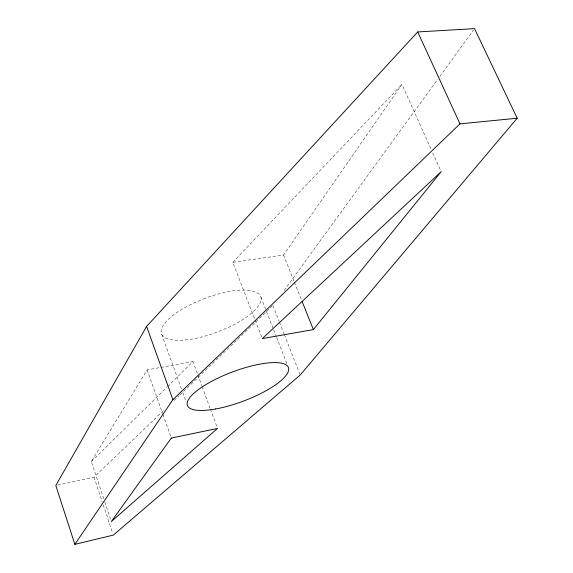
<?xml version="1.0" encoding="UTF-8"?>
<svg xmlns="http://www.w3.org/2000/svg" width="573" height="573" viewBox="0 0 573 573"><rect width="100%" height="100%" fill="white"/><g stroke="black" fill="none" stroke-linecap="round" stroke-linejoin="round"><path stroke-width="0.43" stroke-dasharray="2.87 2.15" d="M103.727 498.732L91.322 461.559L147.125 369.886L160.103 367.544M261.646 336.945L232.81 262.327L283.535 255.014L401.931 84.36L431.276 149.639M179.958 394.854L274.052 304.249M284.05 290.504L437.715 79.289M439.82 76.395L473.506 30.097M232.81 262.327L401.931 84.36M91.322 461.559L166.922 387.226M167.56 386.603L192.972 361.613L197.57 374.148M57.565 485.102L94.029 477.194L163.806 410.332M174.142 400.427L179.313 395.47M160.97 367.386L192.972 361.613M432.744 152.905L440.816 170.854M283.535 255.014L294.142 281.529M294.472 282.36L301.434 299.765M272.999 305.696L279.151 321.381M279.474 322.205L284.007 333.758M284.33 334.582L299.872 374.205M260.98 297.308L266.187 310.652M266.509 311.49L273.342 329.002M273.672 329.84L276.272 336.509M276.601 337.347L287.009 364.034M197.878 374.978L201.861 385.837M202.169 386.675L210.141 408.391M210.449 409.229L217.196 427.601M161.701 334.295L181.577 389.239M182.787 392.569L186.096 401.73M147.125 369.886L162.66 413.649M162.961 414.487L171.026 437.213M104.852 502.113L110.775 519.854M94.029 477.194L102.137 501.54M103.255 504.892L112.759 533.434M205.256 298.196L192.163 303.769A53.01 17.985 -20.6 0 0 165.339 337.855L171.993 339.882A53.01 17.985 -20.6 0 0 217.045 332.197L229.279 327.025A53.01 17.985 -20.6 0 0 258.194 293.34L252.113 290.862A53.01 17.985 -20.6 0 0 205.256 298.196"/><path stroke-width="0.86" d="M146.602 326.402L55.817 485.481L74.848 544.35L113.318 535.11L300.195 375.029L517.183 118.224L474.559 28.65L417.703 31.938L146.602 326.402L172.888 399.675L74.848 544.35M313.374 329.604L441.181 171.671L262.284 338.6L313.374 329.604L302.1 301.427M172.888 399.675L459.997 123.854L517.183 118.224M417.703 31.938L459.997 123.854M171.327 438.051L111.334 521.545L217.496 428.439L171.327 438.051M215.376 409.022A53.955 15.571 -20.6 0 0 288.634 368.21A53.955 15.571 -20.6 0 0 209.804 382.334A53.955 15.571 -20.6 0 0 215.376 409.022"/></g></svg>
